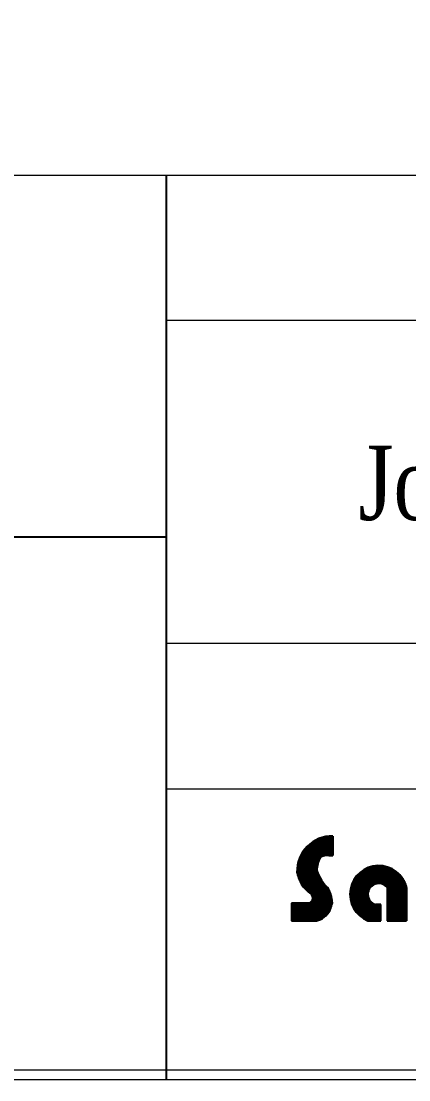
# Model space of a CAD drawing. Header units: millimetres. Extents: x 107 to 2900, y 85 to 3996.
# Drawn here: x 601.5 to 627.5, y 101.8 to 172.6 of the extents above; entities that cross this region are included whole.
import ezdxf
from ezdxf.enums import TextEntityAlignment as Align

# ---------------------------------------------------------------- set-up
doc = ezdxf.new("R2010")
doc.units = ezdxf.units.MM
doc.layers.add('40', color=4, linetype='Continuous')
doc.layers.add('70', color=7, linetype='Continuous')
doc.styles.add('SS', font='batang.ttc', dxfattribs={"width": 0.8})

# ---------------------------------------------------------------- blocks, each defined once
blk = doc.blocks.new('1234e')
at = {"color": 20}
for p, q in [((6799.6, 918.5), (6799.6, 998.7)), ((6783, 918.3), (6799.6, 918.5)), ((6698.2, 722.5), (6628, 722.5)), ((6628, 722.5), (6628, 649)), ((6628, 649), (6731.2, 649))]:
    blk.add_line(p, q, dxfattribs=at)
for centre, radius, start, end in [((6796.2, 853.7), 145.1, 88.6611, 181.7509), ((6774.8, 871), 48, 80.1806, 125.4162), ((6849.5, 856.4), 115.8, 152.3238, 180.3878), ((6785.5, 872.3), 136.3, 189.7481, 235.3121), ((6896.8, 908.8), 171.6, 198.0693, 226.8293), ((6695.6, 743.3), 21, 262.861, 53.9161), ((6665.4, 719.6), 130.8, 0.5186, 29.3145), ((6493.9, 805), 313.8, 338.6706, 344.4323), ((6714.5, 728.1), 80.8, 281.9324, 332.5782)]:
    blk.add_arc(centre, radius, start, end, dxfattribs=at)
blk = doc.blocks.new('12345y')
at = {"color": 20}
for p, q in [((7023.5, 786.3), (7023.5, 649)), ((7103.6, 649), (7103.6, 786.3)), ((6997.4, 716), (6975, 716)), ((6997.4, 649), (6997.4, 716)), ((6943.7, 649), (6997.4, 649)), ((7023.5, 649), (7103.6, 649))]:
    blk.add_line(p, q, dxfattribs=at)
for radius, start, end in [(118.4, 13.5527, 247.7467), (44.6, 38.4087, 252.3284)]:
    blk.add_arc((6988.5, 758.5), radius, start, end, dxfattribs=at)
blk = doc.blocks.new('abcd')
at = {"color": 20}
for p, q in [((6699, 961.4), (6699, 767)), ((6700, 962.3), (6700, 766.2)), ((6701, 963.1), (6701, 765.4)), ((6702, 964), (6702, 764.6)), ((6703, 964.9), (6703, 763.9)), ((6704, 965.7), (6704, 763.1)), ((6705, 966.5), (6705, 762.4)), ((6706, 967.3), (6706, 761.7)), ((6707, 968.1), (6707, 760.9)), ((6708, 968.9), (6708, 760.2)), ((6709, 969.6), (6709, 759.5)), ((6710, 970.4), (6710, 758.6)), ((6711, 971.1), (6711, 757.6)), ((6712, 971.8), (6712, 756.4)), ((6713, 972.5), (6713, 755)), ((6714, 973.2), (6714, 753.4)), ((6715, 973.9), (6715, 751.3)), ((6716, 974.6), (6716, 748.2)), ((6717, 975.2), (6717, 649)), ((6718, 975.9), (6718, 649)), ((6719, 976.5), (6719, 649)), ((6720, 977.1), (6720, 649)), ((6721, 977.7), (6721, 649)), ((6722, 978.3), (6722, 649)), ((6723, 978.9), (6723, 649)), ((6724, 979.5), (6724, 649)), ((6725, 980.1), (6725, 649)), ((6726, 980.6), (6726, 649)), ((6727, 981.2), (6727, 649)), ((6728, 981.7), (6728, 649)), ((6729, 982.3), (6729, 649)), ((6730, 982.8), (6730, 649)), ((6731, 983.3), (6731, 649)), ((6732, 983.8), (6732, 649.2)), ((6733, 984.3), (6733, 649.4)), ((6733.8, 984.7), (6733.8, 861.9)), ((6734.6, 985), (6734.6, 870.9)), ((6735.6, 985.5), (6735.6, 877.3)), ((6736.6, 985.9), (6736.6, 882.2)), ((6737.6, 986.4), (6737.6, 886.2)), ((6738.6, 986.8), (6738.6, 889.7)), ((6739.6, 987.3), (6739.6, 892.9)), ((6740.6, 987.7), (6740.6, 895.8)), ((6741.6, 988.1), (6741.6, 898.4)), ((6742.6, 988.5), (6742.6, 900.9)), ((6743.6, 988.9), (6743.6, 903.2)), ((6744.6, 989.3), (6744.6, 905.4)), ((6745.6, 989.6), (6745.6, 907.5)), ((6746.6, 990), (6746.6, 909.5)), ((6747.6, 990.4), (6747.6, 910.6)), ((6748.6, 990.7), (6748.6, 911.3)), ((6749.6, 991.1), (6749.6, 911.9)), ((6750.6, 991.4), (6750.6, 912.5)), ((6751.6, 991.7), (6751.6, 913.1)), ((6752.6, 992), (6752.6, 913.6)), ((6753.6, 992.4), (6753.6, 914.1)), ((6754.6, 992.7), (6754.6, 914.6)), ((6755.6, 993), (6755.6, 915)), ((6756.6, 993.2), (6756.6, 915.4)), ((6757.6, 993.5), (6757.6, 915.8)), ((6758.6, 993.8), (6758.6, 916.2)), ((6759.6, 994.1), (6759.6, 916.6)), ((6760.6, 994.3), (6760.6, 916.9)), ((6761.6, 994.6), (6761.6, 917.2)), ((6762.6, 994.8), (6762.6, 917.4)), ((6763.6, 995), (6763.6, 917.7)), ((6764.6, 995.3), (6764.6, 917.9)), ((6765.6, 995.5), (6765.6, 918.1)), ((6766.6, 995.7), (6766.6, 918.3)), ((6767.6, 995.9), (6767.6, 918.5)), ((6768.6, 996.1), (6768.6, 918.6)), ((6769.6, 996.3), (6769.6, 918.7)), ((6770.6, 996.5), (6770.6, 918.8)), ((6771.6, 996.7), (6771.6, 918.9)), ((6772.6, 996.8), (6772.6, 919)), ((6773.6, 997), (6773.6, 919)), ((6774.6, 997.1), (6774.6, 919)), ((6775.6, 997.3), (6775.6, 919)), ((6776.6, 997.4), (6776.6, 919)), ((6777.6, 997.6), (6777.6, 918.9)), ((6778.6, 997.7), (6778.6, 918.9)), ((6779.6, 997.8), (6779.6, 918.8)), ((6780.6, 997.9), (6780.6, 918.7)), ((6781.6, 998), (6781.6, 918.5)), ((6782.6, 998.1), (6782.6, 918.4)), ((6783.6, 998.2), (6783.6, 918.3)), ((6784.6, 998.3), (6784.6, 918.3)), ((6785.6, 998.4), (6785.6, 918.3)), ((6786.6, 998.4), (6786.6, 918.3)), ((6787.6, 998.5), (6787.6, 918.4)), ((6788.6, 998.6), (6788.6, 918.4)), ((6789.6, 998.6), (6789.6, 918.4)), ((6790.6, 998.6), (6790.6, 918.4)), ((6791.6, 998.7), (6791.6, 918.4)), ((6792.6, 998.7), (6792.6, 918.4)), ((6793.6, 998.7), (6793.6, 918.4)), ((6794.6, 998.7), (6794.6, 918.4)), ((6795.6, 998.7), (6795.6, 918.4)), ((6796.6, 998.7), (6796.6, 918.4)), ((6797.6, 998.7), (6797.6, 918.4)), ((6798.6, 998.7), (6798.6, 918.5)), ((6666, 917.7), (6666, 806.8)), ((6667, 919.7), (6667, 805.1)), ((6668, 921.6), (6668, 803.3)), ((6669, 923.4), (6669, 801.6)), ((6670, 925.2), (6670, 800)), ((6671, 927), (6671, 798.5)), ((6672, 928.6), (6672, 796.9)), ((6673, 930.3), (6673, 795.4)), ((6674, 931.9), (6674, 794)), ((6675, 933.4), (6675, 792.6)), ((6676, 934.9), (6676, 791.2)), ((6677, 936.4), (6677, 789.9)), ((6678, 937.8), (6678, 788.6)), ((6679, 939.2), (6679, 787.3)), ((6680, 940.5), (6680, 786.1)), ((6681, 941.9), (6681, 784.9)), ((6682, 943.1), (6682, 783.7)), ((6683, 944.4), (6683, 782.5)), ((6684, 945.6), (6684, 781.4)), ((6685, 946.9), (6685, 780.3)), ((6686, 948), (6686, 779.2)), ((6687, 949.2), (6687, 778.2)), ((6688, 950.3), (6688, 777.1)), ((6689, 951.4), (6689, 776.1)), ((6690, 952.5), (6690, 775.1)), ((6691, 953.6), (6691, 774.2)), ((6692, 954.6), (6692, 773.2)), ((6693, 955.6), (6693, 772.3)), ((6693, 955.6), (6693, 772.3)), ((6694, 956.6), (6694, 771.4)), ((6694, 956.6), (6694, 771.4)), ((6695, 957.6), (6695, 770.5)), ((6696, 958.6), (6696, 769.6)), ((6697, 959.5), (6697, 768.7)), ((6698, 960.5), (6698, 767.9)), ((6653, 876.9), (6653, 840.5)), ((6654, 882.4), (6654, 836.6)), ((6655, 887), (6655, 833.1)), ((6656, 891), (6656, 829.9)), ((6657, 894.5), (6657, 827)), ((6658, 897.8), (6658, 824.2)), ((6659, 900.8), (6659, 821.7)), ((6660, 903.6), (6660, 819.2)), ((6661, 906.3), (6661, 816.9)), ((6662, 908.8), (6662, 814.4)), ((6663, 911.2), (6663, 812.6)), ((6664, 913.4), (6664, 810.6)), ((6665, 915.6), (6665, 808.7)), ((6960.6, 873.5), (6960.6, 793.4)), ((6961.6, 873.8), (6961.6, 794.1)), ((6962.6, 874), (6962.6, 794.9)), ((6963.6, 874.2), (6963.6, 795.6)), ((6963.6, 874.2), (6963.6, 795.6)), ((6964.6, 874.4), (6964.6, 796.2)), ((6964.6, 874.4), (6964.6, 796.2)), ((6965.6, 874.6), (6965.6, 796.8)), ((6966.6, 874.8), (6966.6, 797.4)), ((6967.6, 875), (6967.6, 798)), ((6968.6, 875.2), (6968.6, 798.5)), ((6969.6, 875.4), (6969.6, 799)), ((6970.6, 875.5), (6970.6, 799.4)), ((6971.6, 875.7), (6971.6, 799.8)), ((6972.6, 875.8), (6972.6, 800.2)), ((6973.6, 875.3), (6973.6, 800.6)), ((6974.6, 876.1), (6974.6, 800.9)), ((6975.6, 876.2), (6975.6, 801.3)), ((6976.6, 876.3), (6976.6, 801.6)), ((6977.6, 876.4), (6977.6, 801.8)), ((6978.6, 876.5), (6978.6, 802.1)), ((6979.6, 876.6), (6979.6, 802.3)), ((6980.6, 876.6), (6980.6, 802.5)), ((6981.6, 876.7), (6981.6, 802.6)), ((6982.6, 876.7), (6982.6, 802.8)), ((6983.6, 876.8), (6983.6, 802.9)), ((6984.6, 876.8), (6984.6, 803)), ((6985.6, 876.9), (6985.6, 803.1)), ((6985.6, 876.9), (6985.6, 803.1)), ((6986.6, 876.9), (6986.6, 803.1)), ((6986.6, 876.9), (6986.6, 803.1)), ((6987.6, 876.9), (6987.6, 803.2)), ((6988.6, 876.9), (6988.6, 803.2)), ((6989.6, 876.9), (6989.6, 803.2)), ((6990.6, 876.9), (6990.6, 803.1)), ((6991.6, 876.9), (6991.6, 803.1)), ((6992.6, 876.8), (6992.6, 803)), ((6993.6, 876.8), (6993.6, 802.9)), ((6994.6, 876.7), (6994.6, 802.8)), ((6995.6, 876.7), (6995.6, 802.6)), ((6996.6, 876.6), (6996.6, 802.4)), ((6997.6, 876.5), (6997.6, 802.3)), ((6998.6, 876.5), (6998.6, 802)), ((6999.6, 876.4), (6999.6, 801.8)), ((7000.6, 876.3), (7000.6, 801.5)), ((7001.6, 876.2), (7001.6, 801.2)), ((7002.6, 876.1), (7002.6, 800.9)), ((7003.6, 875.9), (7003.6, 800.6)), ((7004.6, 875.8), (7004.6, 800.2)), ((7005.6, 875.7), (7005.6, 799.8)), ((7006.6, 875.5), (7006.6, 799.4)), ((7007.6, 875.3), (7007.6, 798.9)), ((7008.6, 875.2), (7008.6, 798.4)), ((7009.6, 875), (7009.6, 797.9)), ((7010.6, 874.8), (7010.6, 797.4)), ((7011.6, 874.6), (7011.6, 796.8)), ((7012.6, 874.4), (7012.6, 796.1)), ((7013.6, 874.2), (7013.6, 795.5)), ((7014.6, 874), (7014.6, 794.8)), ((7015.6, 873.8), (7015.6, 794)), ((7016.6, 873.5), (7016.6, 793.3)), ((6652, 869.5), (6652, 845)), ((6734, 854.6), (6734, 649.7)), ((6735, 851.7), (6735, 649.9)), ((6736, 848.9), (6736, 650.2)), ((6737, 846.3), (6737, 650.5)), ((6738, 843.8), (6738, 650.8)), ((6739, 841.4), (6739, 651.1)), ((6740, 839.1), (6740, 651.4)), ((6741, 836.9), (6741, 651.8)), ((6742, 834.8), (6742, 652.1)), ((6743, 832.7), (6743, 652.5)), ((6744, 830.7), (6744, 652.9)), ((6894.6, 830.5), (6894.6, 686.6)), ((6895.6, 831.8), (6895.6, 685.3)), ((6896.6, 833.1), (6896.6, 684)), ((6897.6, 834.3), (6897.6, 682.8)), ((6898.6, 835.5), (6898.6, 681.6)), ((6898.6, 835.5), (6898.6, 681.6)), ((6899.6, 836.6), (6899.6, 680.5)), ((6899.6, 836.6), (6899.6, 680.5)), ((6900.6, 837.7), (6900.6, 679.3)), ((6901.6, 838.8), (6901.6, 678.2)), ((6902.6, 839.9), (6902.6, 677.2)), ((6903.6, 841), (6903.6, 676.1)), ((6904.6, 842), (6904.6, 675.1)), ((6905.6, 843), (6905.6, 674.1)), ((6906.6, 843.9), (6906.6, 673.1)), ((6907.6, 844.9), (6907.6, 672.2)), ((6908.6, 845.8), (6908.6, 671.3)), ((6909.6, 846.7), (6909.6, 670.4)), ((6910.6, 847.6), (6910.6, 669.5)), ((6911.6, 848.5), (6911.6, 668.6)), ((6912.6, 849.3), (6912.6, 667.8)), ((6913.6, 850.1), (6913.6, 666.9)), ((6914.6, 850.9), (6914.6, 666.1)), ((6915.6, 851.7), (6915.6, 665.3)), ((6916.6, 852.5), (6916.6, 664.6)), ((6917.6, 853.3), (6917.6, 663.8)), ((6918.6, 854), (6918.6, 663.1)), ((6919.6, 854.7), (6919.6, 662.3)), ((6920.6, 855.4), (6920.6, 661.6)), ((6921.6, 856.1), (6921.6, 660.9)), ((6922.6, 856.8), (6922.6, 660.3)), ((6923.6, 857.5), (6923.6, 659.6)), ((6924.6, 858.1), (6924.6, 658.9)), ((6925.6, 858.8), (6925.6, 658.3)), ((6926.6, 859.4), (6926.6, 657.7)), ((6927.6, 860), (6927.6, 657.1)), ((6928.6, 860.6), (6928.6, 656.5)), ((6929.6, 861.2), (6929.6, 655.9)), ((6930.6, 861.7), (6930.6, 655.3)), ((6931.6, 862.3), (6931.6, 654.8)), ((6932.6, 862.8), (6932.6, 654.2)), ((6933.6, 863.4), (6933.6, 653.7)), ((6934.6, 863.9), (6934.6, 653.2)), ((6935.6, 864.4), (6935.6, 652.7)), ((6936.6, 864.9), (6936.6, 652.2)), ((6937.6, 865.4), (6937.6, 651.7)), ((6938.6, 865.8), (6938.6, 651.2)), ((6939.6, 866.3), (6939.6, 650.8)), ((6940.6, 866.7), (6940.6, 650.3)), ((6941.6, 867.2), (6941.6, 649.9)), ((6942.6, 867.6), (6942.6, 649.5)), ((6943.6, 868), (6943.6, 649)), ((6944.6, 868.4), (6944.6, 766.4)), ((6945.6, 868.8), (6945.6, 770.7)), ((6946.6, 869.2), (6946.6, 773.8)), ((6947.6, 869.6), (6947.6, 776.3)), ((6948.6, 869.9), (6948.6, 778.5)), ((6949.6, 870.3), (6949.6, 780.4)), ((6950.6, 870.6), (6950.6, 782.1)), ((6951.6, 871), (6951.6, 783.6)), ((6952.6, 871.3), (6952.6, 785)), ((6953.6, 871.6), (6953.6, 786.3)), ((6954.6, 871.9), (6954.6, 787.5)), ((6955.6, 872.2), (6955.6, 788.7)), ((6956.6, 872.5), (6956.6, 789.7)), ((6957.6, 872.8), (6957.6, 790.7)), ((6958.6, 873), (6958.6, 791.6)), ((6959.6, 873.3), (6959.6, 792.5)), ((7017.6, 873.3), (7017.6, 792.4)), ((7018.6, 873), (7018.6, 791.5)), ((7019.6, 872.7), (7019.6, 790.6)), ((7020.6, 872.5), (7020.6, 789.6)), ((7021.6, 872.2), (7021.6, 788.5)), ((7022.6, 871.9), (7022.6, 787.4)), ((7023.6, 871.6), (7023.6, 649.3)), ((7024.6, 871.3), (7024.6, 649)), ((7025.6, 870.9), (7025.6, 649)), ((7026.6, 870.6), (7026.6, 649)), ((7027.6, 870.3), (7027.6, 649)), ((7028.6, 869.9), (7028.6, 649)), ((7029.6, 869.5), (7029.6, 649)), ((7030.6, 869.2), (7030.6, 649)), ((7031.6, 868.8), (7031.6, 649)), ((7032.6, 868.4), (7032.6, 649)), ((7033.6, 868), (7033.6, 649)), ((7034.6, 867.6), (7034.6, 649)), ((7035.6, 867.1), (7035.6, 649)), ((7036.6, 866.7), (7036.6, 649)), ((7037.6, 866.2), (7037.6, 649)), ((7038.6, 865.8), (7038.6, 649)), ((7039.6, 865.3), (7039.6, 649)), ((7040.6, 864.8), (7040.6, 649)), ((7041.6, 864.3), (7041.6, 649)), ((7042.6, 863.8), (7042.6, 649)), ((7043.6, 863.3), (7043.6, 649)), ((7044.6, 862.8), (7044.6, 649)), ((7045.6, 862.2), (7045.6, 649)), ((7046.6, 861.7), (7046.6, 649)), ((7047.6, 861.1), (7047.6, 649)), ((7048.6, 860.5), (7048.6, 649)), ((7049.6, 859.9), (7049.6, 649)), ((7050.6, 859.3), (7050.6, 649)), ((7051.6, 858.7), (7051.6, 649)), ((7052.6, 858.1), (7052.6, 649)), ((7053.6, 857.4), (7053.6, 649)), ((7054.6, 856.7), (7054.6, 649)), ((7055.6, 856.1), (7055.6, 649)), ((7056.6, 855.4), (7056.6, 649)), ((7057.6, 854.7), (7057.6, 649)), ((7058.6, 853.9), (7058.6, 649)), ((7059.6, 853.2), (7059.6, 649)), ((7060.6, 852.4), (7060.6, 649)), ((7061.6, 851.7), (7061.6, 649)), ((7062.6, 850.9), (7062.6, 649)), ((7063.6, 850), (7063.6, 649)), ((7064.6, 849.2), (7064.6, 649)), ((7065.6, 848.4), (7065.6, 649)), ((7065.6, 848.4), (7065.6, 649)), ((7066.6, 847.5), (7066.6, 649)), ((7066.6, 847.5), (7066.6, 649)), ((7067.6, 846.6), (7067.6, 649)), ((7068.6, 845.7), (7068.6, 649)), ((7069.6, 844.8), (7069.6, 649)), ((7070.6, 843.8), (7070.6, 649)), ((7071.6, 842.9), (7071.6, 649)), ((7072.6, 841.9), (7072.6, 649)), ((7073.6, 840.8), (7073.6, 649)), ((7074.6, 839.8), (7074.6, 649)), ((7075.6, 838.7), (7075.6, 649)), ((7076.6, 837.6), (7076.6, 649)), ((7077.6, 836.5), (7077.6, 649)), ((7078.6, 835.3), (7078.6, 649)), ((7079.6, 834.1), (7079.6, 649)), ((7080.6, 832.9), (7080.6, 649)), ((7081.6, 831.7), (7081.6, 649)), ((7082.6, 830.4), (7082.6, 649)), ((6745, 828.8), (6745, 653.3)), ((6746, 826.9), (6746, 653.7)), ((6747, 825.1), (6747, 654.1)), ((6748, 823.4), (6748, 654.6)), ((6749, 821.6), (6749, 655)), ((6750, 820), (6750, 655.5)), ((6751, 818.3), (6751, 656)), ((6752, 816.7), (6752, 656.5)), ((6753, 815.2), (6753, 657.1)), ((6754, 813.7), (6754, 657.6)), ((6755, 812.2), (6755, 658.2)), ((6756, 810.7), (6756, 658.8)), ((6757, 809.3), (6757, 659.4)), ((6758, 807.9), (6758, 660)), ((6759, 806.6), (6759, 660.7)), ((6760, 805.2), (6760, 661.3)), ((6761, 803.9), (6761, 662)), ((6762, 802.6), (6762, 662.7)), ((6763, 801.4), (6763, 663.5)), ((6764, 800.1), (6764, 664.2)), ((6765, 798.9), (6765, 665)), ((6766, 797.7), (6766, 665.9)), ((6767, 796.6), (6767, 666.7)), ((6768, 795.4), (6768, 667.6)), ((6769, 794.3), (6769, 668.5)), ((6770, 793.2), (6770, 669.4)), ((6771, 792.1), (6771, 670.4)), ((6772, 791), (6772, 671.4)), ((6773, 790), (6773, 672.4)), ((6774, 789), (6774, 673.5)), ((6775, 787.9), (6775, 674.6)), ((6776, 786.9), (6776, 675.7)), ((6873.6, 786.7), (6873.6, 730.3)), ((6874.6, 790.5), (6874.6, 726.5)), ((6875.6, 793.9), (6875.6, 723.2)), ((6876.6, 797), (6876.6, 720.1)), ((6876.6, 797), (6876.6, 720.1)), ((6877.6, 799.8), (6877.6, 717.3)), ((6877.6, 799.8), (6877.6, 717.3)), ((6878.6, 802.4), (6878.6, 714.7)), ((6879.6, 804.8), (6879.6, 712.3)), ((6880.6, 807.1), (6880.6, 710)), ((6881.6, 809.2), (6881.6, 707.8)), ((6882.6, 811.3), (6882.6, 705.8)), ((6883.6, 813.3), (6883.6, 703.8)), ((6884.6, 815.1), (6884.6, 701.9)), ((6885.6, 816.9), (6885.6, 700.1)), ((6886.6, 818.7), (6886.6, 698.4)), ((6887.6, 820.3), (6887.6, 696.8)), ((6888.6, 821.9), (6888.6, 695.1)), ((6889.6, 823.5), (6889.6, 693.6)), ((6890.6, 825), (6890.6, 692.1)), ((6891.6, 826.4), (6891.6, 690.6)), ((6892.6, 827.8), (6892.6, 689.2)), ((6893.6, 829.2), (6893.6, 687.9)), ((7083.6, 829), (7083.6, 649)), ((7084.6, 827.7), (7084.6, 649)), ((7085.6, 826.3), (7085.6, 649)), ((7086.6, 824.8), (7086.6, 649)), ((7087.6, 823.3), (7087.6, 649)), ((7087.6, 823.3), (7087.6, 649)), ((7088.6, 821.8), (7088.6, 649)), ((7088.6, 821.8), (7088.6, 649)), ((7089.6, 820.1), (7089.6, 649)), ((7090.6, 818.5), (7090.6, 649)), ((7091.6, 816.7), (7091.6, 649)), ((7092.6, 814.9), (7092.6, 649)), ((7093.6, 813), (7093.6, 649)), ((7094.6, 811.1), (7094.6, 649)), ((7095.6, 809), (7095.6, 649)), ((7096.6, 806.8), (7096.6, 649)), ((7097.6, 804.5), (7097.6, 649)), ((7098.6, 802.1), (7098.6, 649)), ((7099.6, 799.4), (7099.6, 649)), ((7100.6, 796.6), (7100.6, 649)), ((7101.6, 793.5), (7101.6, 649)), ((7102.6, 790.1), (7102.6, 649)), ((7103.3, 787.2), (7103.3, 649)), ((6777, 786), (6777, 676.9)), ((6778, 785), (6778, 678.2)), ((6779, 784), (6779, 679.5)), ((6780, 782.6), (6780, 680.8)), ((6781, 780.7), (6781, 682.3)), ((6782, 778.8), (6782, 683.7)), ((6783, 776.8), (6783, 685.3)), ((6784, 774.7), (6784, 686.9)), ((6785, 772.5), (6785, 688.7)), ((6786, 770.2), (6786, 690.5)), ((6787, 767.7), (6787, 693)), ((6788, 765.1), (6788, 695.7)), ((6789, 762.3), (6789, 698.4)), ((6790, 759.3), (6790, 701.2)), ((6791, 756), (6791, 704.1)), ((6792, 752.3), (6792, 707.1)), ((6793, 748.2), (6793, 710.2)), ((6794, 743.3), (6794, 713.4)), ((6870.6, 768.4), (6870.6, 748.7)), ((6871.6, 776.7), (6871.6, 740.3)), ((6872.6, 782.3), (6872.6, 734.8)), ((6944.6, 750.7), (6944.6, 649)), ((6945.6, 746.3), (6945.6, 649)), ((6946.6, 743.3), (6946.6, 649)), ((6629, 722.5), (6629, 649)), ((6630, 722.5), (6630, 649)), ((6631, 722.5), (6631, 649)), ((6632, 722.5), (6632, 649)), ((6633, 722.5), (6633, 649)), ((6634, 722.5), (6634, 649)), ((6635, 722.5), (6635, 649)), ((6636, 722.5), (6636, 649)), ((6637, 722.5), (6637, 649)), ((6638, 722.5), (6638, 649)), ((6639, 722.5), (6639, 649)), ((6640, 722.5), (6640, 649)), ((6641, 722.5), (6641, 649)), ((6642, 722.5), (6642, 649)), ((6643, 722.5), (6643, 649)), ((6644, 722.5), (6644, 649)), ((6645, 722.5), (6645, 649)), ((6646, 722.5), (6646, 649)), ((6647, 722.5), (6647, 649)), ((6648, 722.5), (6648, 649)), ((6649, 722.5), (6649, 649)), ((6650, 722.5), (6650, 649)), ((6651, 722.5), (6651, 649)), ((6652, 722.5), (6652, 649)), ((6653, 722.5), (6653, 649)), ((6654, 722.5), (6654, 649)), ((6655, 722.5), (6655, 649)), ((6656, 722.5), (6656, 649)), ((6657, 722.5), (6657, 649)), ((6658, 722.5), (6658, 649)), ((6659, 722.5), (6659, 649)), ((6660, 722.5), (6660, 649)), ((6661, 722.5), (6661, 649)), ((6662, 722.5), (6662, 649)), ((6663, 722.5), (6663, 649)), ((6664, 722.5), (6664, 649)), ((6665, 722.5), (6665, 649)), ((6666, 722.5), (6666, 649)), ((6667, 722.5), (6667, 649)), ((6668, 722.5), (6668, 649)), ((6669, 722.5), (6669, 649)), ((6670, 722.5), (6670, 649)), ((6671, 722.5), (6671, 649)), ((6672, 722.5), (6672, 649)), ((6673, 722.5), (6673, 649)), ((6674, 722.5), (6674, 649)), ((6675, 722.5), (6675, 649)), ((6676, 722.5), (6676, 649)), ((6677, 722.5), (6677, 649)), ((6678, 722.5), (6678, 649)), ((6679, 722.5), (6679, 649)), ((6680, 722.5), (6680, 649)), ((6681, 722.5), (6681, 649)), ((6682, 722.5), (6682, 649)), ((6683, 722.5), (6683, 649)), ((6684, 722.5), (6684, 649)), ((6685, 722.5), (6685, 649)), ((6686, 722.5), (6686, 649)), ((6687, 722.5), (6687, 649)), ((6688, 722.5), (6688, 649)), ((6689, 722.5), (6689, 649)), ((6690, 722.5), (6690, 649)), ((6691, 722.5), (6691, 649)), ((6692, 722.5), (6692, 649)), ((6693, 722.5), (6693, 649)), ((6693, 722.5), (6693, 649)), ((6694, 722.5), (6694, 649)), ((6694, 722.4), (6694, 649)), ((6695, 722.4), (6695, 649)), ((6696, 722.4), (6696, 649)), ((6697, 722.4), (6697, 649)), ((6698, 722.5), (6698, 649)), ((6699, 722.7), (6699, 649)), ((6700, 722.8), (6700, 649)), ((6701, 723.1), (6701, 649)), ((6702, 723.4), (6702, 649)), ((6703, 723.7), (6703, 649)), ((6704, 724.1), (6704, 649)), ((6705, 724.6), (6705, 649)), ((6706, 725.1), (6706, 649)), ((6707, 725.7), (6707, 649)), ((6708, 726.4), (6708, 649)), ((6709, 727.2), (6709, 649)), ((6710, 728.1), (6710, 649)), ((6711, 729.1), (6711, 649)), ((6712, 730.3), (6712, 649)), ((6713, 731.6), (6713, 649)), ((6714, 733.3), (6714, 649)), ((6715, 735.4), (6715, 649)), ((6715, 735.4), (6715, 649)), ((6716, 738.5), (6716, 649)), ((6716, 738.5), (6716, 649)), ((6795, 737), (6795, 716.8)), ((6796, 726), (6796, 720.2)), ((6947.6, 740.7), (6947.6, 649)), ((6948.6, 738.6), (6948.6, 649)), ((6949.6, 736.7), (6949.6, 649)), ((6950.6, 735), (6950.6, 649)), ((6951.6, 733.5), (6951.6, 649)), ((6952.6, 732.1), (6952.6, 649)), ((6953.6, 730.8), (6953.6, 649)), ((6954.6, 729.5), (6954.6, 649)), ((6955.6, 728.4), (6955.6, 649)), ((6956.6, 727.4), (6956.6, 649)), ((6957.6, 726.4), (6957.6, 649)), ((6958.6, 725.4), (6958.6, 649)), ((6959.6, 724.6), (6959.6, 649)), ((6960.6, 723.7), (6960.6, 649)), ((6961.6, 722.9), (6961.6, 649)), ((6962.6, 722.2), (6962.6, 649)), ((6963.6, 721.5), (6963.6, 649)), ((6963.6, 721.5), (6963.6, 649)), ((6964.6, 720.9), (6964.6, 649)), ((6964.6, 720.9), (6964.6, 649)), ((6965.6, 720.2), (6965.6, 649)), ((6966.6, 719.7), (6966.6, 649)), ((6967.6, 719.1), (6967.6, 649)), ((6968.6, 718.6), (6968.6, 649)), ((6969.6, 718.1), (6969.6, 649)), ((6970.6, 717.7), (6970.6, 649)), ((6971.6, 717.2), (6971.6, 649)), ((6972.6, 716.8), (6972.6, 649)), ((6973.6, 716.5), (6973.6, 649)), ((6974.6, 716.1), (6974.6, 649)), ((6975.6, 716), (6975.6, 649)), ((6976.6, 716), (6976.6, 649)), ((6977.6, 716), (6977.6, 649)), ((6978.6, 716), (6978.6, 649)), ((6979.6, 716), (6979.6, 649)), ((6980.6, 716), (6980.6, 649)), ((6981.6, 716), (6981.6, 649)), ((6982.6, 716), (6982.6, 649)), ((6983.6, 716), (6983.6, 649)), ((6984.6, 716), (6984.6, 649)), ((6985.6, 716), (6985.6, 649)), ((6985.6, 716), (6985.6, 649)), ((6986.6, 716), (6986.6, 649)), ((6986.6, 716), (6986.6, 649)), ((6987.6, 716), (6987.6, 649)), ((6988.6, 716), (6988.6, 649)), ((6989.6, 716), (6989.6, 649)), ((6990.6, 716), (6990.6, 649)), ((6991.6, 716), (6991.6, 649)), ((6992.6, 716), (6992.6, 649)), ((6993.6, 716), (6993.6, 649)), ((6994.6, 716), (6994.6, 649)), ((6995.6, 716), (6995.6, 649)), ((6996.6, 716), (6996.6, 649))]:
    blk.add_line(p, q, dxfattribs=at)
at = {"color": 1}
for name in ['1234e', '12345y']:
    blk.add_blockref(name, (0, 0), dxfattribs=at)
blk = doc.blocks.new('abcde')
at = {"color": 0, "xscale": 0.09000000000000001, "yscale": 0.09000000000000001, "zscale": 0.09000000000000001}
blk.add_blockref('abcd', (6000.01, 65.08), dxfattribs=at)

msp = doc.modelspace()

# ---------------------------------------------------------------- linework, layer by layer
at = {"layer": '40', "color": 0}
for p, q in [((611.256, 101.81), (611.256, 162.272)), ((611.256, 138.087), (416.913, 138.087))]:
    msp.add_line(p, q, dxfattribs=at)
at = {"layer": '40', "color": 0, "lineweight": 13}
for p, q in [((935.162, 152.555), (611.256, 152.555)), ((934.73, 130.961), (611.256, 130.961)), ((934.73, 121.244), (611.256, 121.244))]:
    msp.add_line(p, q, dxfattribs=at)
at = {"layer": '70', "color": 0, "lineweight": 13}
msp.add_line((114.601, 162.272), (935.162, 162.272), dxfattribs=at)
for points in [[(935.162, 101.81), (114.601, 101.81), (114.601, 684.84), (935.162, 684.84)], [(934.514, 102.458), (115.249, 102.458), (115.249, 684.192), (934.514, 684.192)]]:
    msp.add_lwpolyline(points, close=True, dxfattribs=at)

# ---------------------------------------------------------------- block references
at = {"color": 0, "xscale": 0.18, "yscale": 0.18, "zscale": 0.18}
msp.add_blockref('abcde', (-567.766, 90.207), dxfattribs=at)

# ---------------------------------------------------------------- texts
at = {"layer": '40', "color": 0, "style": 'SS', "width": 0.8}
msp.add_text('Joung M.W', height=4.9666, dxfattribs=at).set_placement((638.267, 139.228), align=Align.CENTER)

doc.saveas('drawing.dxf')
